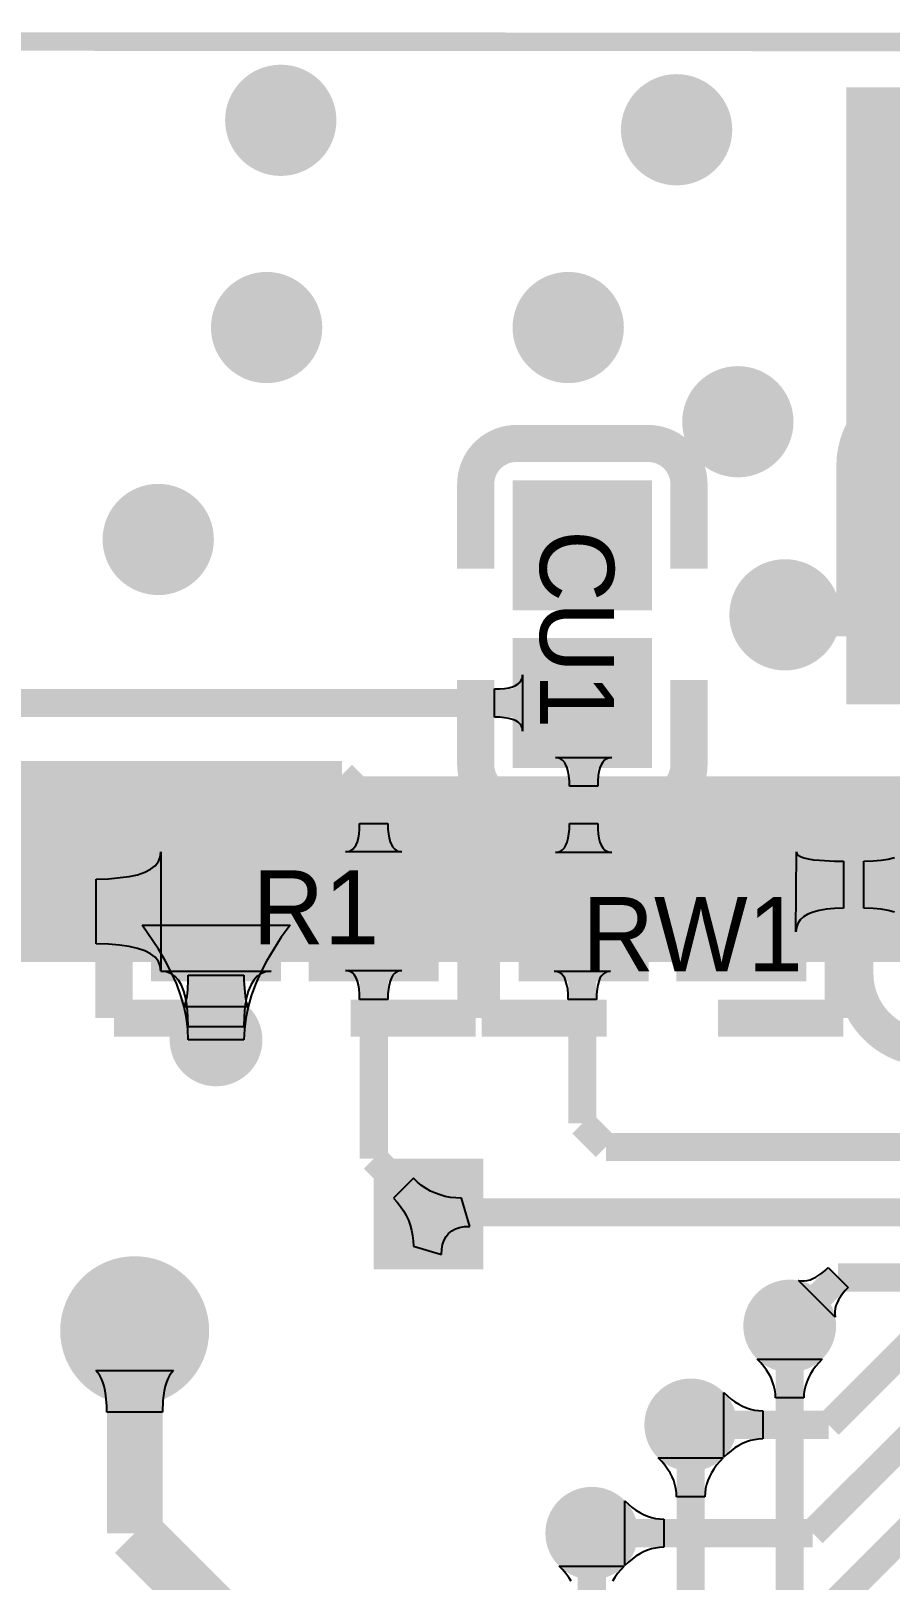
# Model space of a CAD drawing. Extents: x 53.3 to 135, y 28 to 125.4.
# Drawn here: x 89.46 to 94.09, y 96.47 to 104.83 of the extents above; entities that cross this region are included whole.
import ezdxf

# ---------------------------------------------------------------- set-up
doc = ezdxf.new("R2010")
doc.units = 0
doc.header["$MEASUREMENT"] = 0
for name, color, linetype in [('BOTTOMLAYER', 5, 'CONTINUOUS'), ('BOTTOMSOLDER', 6, 'CONTINUOUS'), ('MULTILAYER', 9, 'CONTINUOUS'), ('TOPLAYER', 1, 'CONTINUOUS'), ('TOPOVERLAY', 2, 'CONTINUOUS'), ('TOPPASTE', 8, 'CONTINUOUS'), ('TOPSOLDER', 216, 'CONTINUOUS')]:
    doc.layers.add(name, color=color, linetype=linetype)

msp = doc.modelspace()

# ---------------------------------------------------------------- linework, layer by layer
at = {"layer": 'BOTTOMLAYER'}
for p, q in [((90.146924, 99.872952), (90.057333, 100.003092)), ((90.057333, 100.003092), (90.855061, 100.003092)), ((90.146924, 99.872952), (90.057333, 100.003092)), ((90.057333, 100.003092), (90.855061, 100.003092)), ((90.855061, 100.003092), (90.807776, 99.937633)), ((90.855061, 100.003092), (90.807776, 99.937633)), ((90.807776, 99.937633), (90.72814, 99.809046)), ((90.807776, 99.937633), (90.72814, 99.809046)), ((90.184254, 99.809046), (90.146924, 99.872952)), ((90.184254, 99.809046), (90.146924, 99.872952)), ((90.216606, 99.745914), (90.184254, 99.809046)), ((90.216606, 99.745914), (90.184254, 99.809046)), ((90.72814, 99.809046), (90.695788, 99.745914)), ((90.72814, 99.809046), (90.695788, 99.745914)), ((90.24398, 99.683557), (90.216606, 99.745914)), ((90.24398, 99.683557), (90.216606, 99.745914)), ((90.266378, 99.621978), (90.24398, 99.683557)), ((90.266378, 99.621978), (90.24398, 99.683557)), ((90.303947, 99.656247), (90.305948, 99.705236)), ((90.305948, 99.705236), (90.306197, 99.733402)), ((90.306197, 99.733402), (90.606197, 99.733402)), ((90.606197, 99.733402), (90.606446, 99.705236)), ((90.606446, 99.705236), (90.612448, 99.617058)), ((90.668414, 99.683557), (90.646016, 99.621978)), ((90.668414, 99.683557), (90.646016, 99.621978)), ((90.695788, 99.745914), (90.668414, 99.683557)), ((90.695788, 99.745914), (90.668414, 99.683557)), ((90.2838, 99.56117), (90.266378, 99.621978)), ((90.2838, 99.56117), (90.266378, 99.621978)), ((90.290198, 99.576639), (90.293947, 99.587662)), ((90.293947, 99.587662), (90.297198, 99.601134)), ((90.297198, 99.601134), (90.299946, 99.617058)), ((90.299946, 99.617058), (90.303947, 99.656247)), ((90.612448, 99.617058), (90.615196, 99.601134)), ((90.615196, 99.601134), (90.618447, 99.587662)), ((90.618447, 99.587662), (90.622196, 99.576639)), ((90.646016, 99.621978), (90.628594, 99.56117)), ((90.646016, 99.621978), (90.628594, 99.56117)), ((90.281196, 99.56194), (90.285948, 99.568063)), ((90.631198, 99.56194), (90.281196, 99.56194)), ((90.296243, 99.50114), (90.2838, 99.56117)), ((90.296243, 99.50114), (90.2838, 99.56117)), ((90.285948, 99.568063), (90.290198, 99.576639)), ((90.303708, 99.441884), (90.296243, 99.50114)), ((90.303708, 99.441884), (90.296243, 99.50114)), ((90.616151, 99.50114), (90.608686, 99.441884)), ((90.616151, 99.50114), (90.608686, 99.441884)), ((90.628594, 99.56117), (90.616151, 99.50114)), ((90.628594, 99.56117), (90.616151, 99.50114)), ((90.622196, 99.576639), (90.626446, 99.568063)), ((90.626446, 99.568063), (90.631198, 99.56194)), ((90.306197, 99.383403), (90.303708, 99.441884)), ((90.306197, 99.383403), (90.303708, 99.441884)), ((90.608686, 99.441884), (90.606197, 99.383403)), ((90.608686, 99.441884), (90.606197, 99.383403)), ((90.606197, 99.383403), (90.306197, 99.383403)), ((90.606197, 99.383403), (90.306197, 99.383403)), ((89.819, 97.588316), (89.8076, 97.601159)), ((89.8076, 97.601159), (90.2276, 97.601159)), ((89.829201, 97.573315), (89.819, 97.588316)), ((90.2162, 97.588316), (90.205999, 97.573315)), ((90.2276, 97.601159), (90.2162, 97.588316)), ((93.39201, 97.6427), (93.373199, 97.662263)), ((93.373199, 97.662263), (93.723201, 97.662263)), ((93.40884, 97.622827), (93.39201, 97.6427)), ((93.423689, 97.602642), (93.40884, 97.622827)), ((93.436559, 97.582144), (93.423689, 97.602642)), ((93.447448, 97.561336), (93.436559, 97.582144)), ((93.659841, 97.582144), (93.648952, 97.561336)), ((93.672711, 97.602642), (93.659841, 97.582144)), ((93.68756, 97.622827), (93.672711, 97.602642)), ((93.70439, 97.6427), (93.68756, 97.622827)), ((93.723201, 97.662263), (93.70439, 97.6427)), ((89.8382, 97.556155), (89.829201, 97.573315)), ((89.846, 97.536838), (89.8382, 97.556155)), ((89.852602, 97.51536), (89.846, 97.536838)), ((89.857999, 97.491725), (89.852602, 97.51536)), ((90.182598, 97.51536), (90.177201, 97.491725)), ((90.1892, 97.536838), (90.182598, 97.51536)), ((90.197, 97.556155), (90.1892, 97.536838)), ((90.205999, 97.573315), (90.197, 97.556155)), ((93.456359, 97.540219), (93.447448, 97.561336)), ((93.46329, 97.518789), (93.456359, 97.540219)), ((93.468238, 97.497049), (93.46329, 97.518789)), ((93.47121, 97.474997), (93.468238, 97.497049)), ((93.628162, 97.497049), (93.62519, 97.474997)), ((93.63311, 97.518789), (93.628162, 97.497049)), ((93.640041, 97.540219), (93.63311, 97.518789)), ((93.648952, 97.561336), (93.640041, 97.540219)), ((89.8622, 97.465929), (89.857999, 97.491725)), ((89.867001, 97.407865), (89.8622, 97.465929)), ((90.17, 97.437976), (90.1676, 97.375594)), ((90.173, 97.465929), (90.17, 97.437976)), ((90.177201, 97.491725), (90.173, 97.465929)), ((93.472198, 97.452632), (93.47121, 97.474997)), ((93.624202, 97.452632), (93.472198, 97.452632)), ((93.62519, 97.474997), (93.624202, 97.452632)), ((89.8676, 97.375594), (89.867001, 97.407865)), ((90.1676, 97.375594), (89.8676, 97.375594)), ((92.85861, 97.1093), (92.839799, 97.128863)), ((92.839799, 97.128863), (93.189801, 97.128863)), ((92.87544, 97.089427), (92.85861, 97.1093)), ((92.890289, 97.069242), (92.87544, 97.089427)), ((93.15416, 97.089427), (93.139311, 97.069242)), ((93.17099, 97.1093), (93.15416, 97.089427)), ((93.189801, 97.128863), (93.17099, 97.1093)), ((92.903159, 97.048744), (92.890289, 97.069242)), ((92.914048, 97.027936), (92.903159, 97.048744)), ((92.922959, 97.006819), (92.914048, 97.027936)), ((92.92989, 96.985389), (92.922959, 97.006819)), ((93.106641, 97.006819), (93.09971, 96.985389)), ((93.115552, 97.027936), (93.106641, 97.006819)), ((93.126441, 97.048744), (93.115552, 97.027936)), ((93.139311, 97.069242), (93.126441, 97.048744)), ((92.934838, 96.963649), (92.92989, 96.985389)), ((92.93781, 96.941597), (92.934838, 96.963649)), ((92.938798, 96.919232), (92.93781, 96.941597)), ((93.090802, 96.919232), (92.938798, 96.919232)), ((93.09179, 96.941597), (93.090802, 96.919232)), ((93.094762, 96.963649), (93.09179, 96.941597)), ((93.09971, 96.985389), (93.094762, 96.963649)), ((92.32521, 96.5251), (92.306399, 96.544663)), ((92.306399, 96.544663), (92.656401, 96.544663)), ((92.34204, 96.505227), (92.32521, 96.5251)), ((92.356889, 96.485042), (92.34204, 96.505227)), ((92.62076, 96.505227), (92.605911, 96.485042)), ((92.63759, 96.5251), (92.62076, 96.505227)), ((92.656401, 96.544663), (92.63759, 96.5251)), ((92.369759, 96.464544), (92.356889, 96.485042)), ((92.605911, 96.485042), (92.593041, 96.464544))]:
    msp.add_line(p, q, dxfattribs=at)
for points, const_width in [([(90.655, 104.3432, 1), (90.955, 104.3432, 1)], 0.299999), ([(92.7886, 104.2924, 1), (93.0886, 104.2924, 1)], 0.299999), ([(90.5788, 103.2256, 1), (90.8788, 103.2256, 1)], 0.299999), ([(92.2044, 103.2256, 1), (92.5044, 103.2256, 1)], 0.299999), ([(94.0586, 103.2256, 1), (94.3586, 103.2256, 1)], 0.299999), ([(93.1188, 102.7176, 1), (93.4188, 102.7176, 1)], 0.299999), ([(89.9946, 102.0826, 1), (90.2946, 102.0826, 1)], 0.299999), ([(93.3728, 101.6762, 1), (93.6728, 101.6762, 1)], 0.299999), ([(90.331199, 99.383403, 1), (90.581196, 99.383403, 1)], 0.249999), ([(89.8676, 97.8154, 1), (90.1676, 97.8154, 1)], 0.299999), ([(93.423202, 97.8408, 1), (93.673198, 97.8408, 1)], 0.249999), ([(92.889802, 97.3074, 1), (93.139798, 97.3074, 1)], 0.249999), ([(92.356402, 96.7232, 1), (92.606398, 96.7232, 1)], 0.249999)]:
    msp.add_lwpolyline(points, format="xyb", close=True, dxfattribs=dict(at, const_width=const_width))
for points, const_width in [([(80.1878, 100.3046), (90.456197, 100.3046)], 1.000001), ([(90.456197, 100.3046), (95.9612, 100.3046)], 1.000001), ([(90.456197, 99.383403), (90.456197, 100.3046)], 0.299999), ([(90.0176, 96.7232), (90.0176, 97.8154)], 0.299999), ([(93.5482, 81.2546), (93.5482, 97.8408)], 0.152001), ([(93.0148, 80.9752), (93.0148, 97.3074)], 0.152001), ([(90.0176, 96.7232), (91.430399, 95.310401)], 0.299999), ([(92.4814, 80.524601), (92.4814, 96.7232)], 0.152001)]:
    msp.add_lwpolyline(points, dxfattribs=dict(at, const_width=const_width))
at = {"layer": 'BOTTOMSOLDER', "const_width": 0.401599}
msp.add_lwpolyline([(89.8168, 97.8154, 1), (90.2184, 97.8154, 1)], format="xyb", close=True, dxfattribs=at)
at = {"layer": 'MULTILAYER'}
for points, const_width in [([(90.655, 104.3432, 1), (90.955, 104.3432, 1)], 0.299999), ([(92.7886, 104.2924, 1), (93.0886, 104.2924, 1)], 0.299999), ([(90.5788, 103.2256, 1), (90.8788, 103.2256, 1)], 0.299999), ([(92.2044, 103.2256, 1), (92.5044, 103.2256, 1)], 0.299999), ([(94.0586, 103.2256, 1), (94.3586, 103.2256, 1)], 0.299999), ([(93.1188, 102.7176, 1), (93.4188, 102.7176, 1)], 0.299999), ([(89.9946, 102.0826, 1), (90.2946, 102.0826, 1)], 0.299999), ([(93.3728, 101.6762, 1), (93.6728, 101.6762, 1)], 0.299999), ([(90.331199, 99.383403, 1), (90.581196, 99.383403, 1)], 0.249999), ([(89.8676, 97.8154, 1), (90.1676, 97.8154, 1)], 0.299999), ([(93.423202, 97.8408, 1), (93.673198, 97.8408, 1)], 0.249999), ([(92.889802, 97.3074, 1), (93.139798, 97.3074, 1)], 0.249999), ([(92.356402, 96.7232, 1), (92.606398, 96.7232, 1)], 0.249999)]:
    msp.add_lwpolyline(points, format="xyb", close=True, dxfattribs=dict(at, const_width=const_width))
at = {"layer": 'TOPLAYER'}
for p, q in [((92.107131, 101.337961), (92.10865, 101.352401)), ((92.10865, 101.352401), (92.10865, 101.048398)), ((91.956649, 101.276399), (91.985529, 101.277161)), ((91.956649, 101.1244), (91.956649, 101.276399)), ((91.985529, 101.277161), (92.011368, 101.279439)), ((92.011368, 101.279439), (92.034169, 101.283239)), ((92.034169, 101.283239), (92.053931, 101.28856)), ((92.053931, 101.28856), (92.070649, 101.295401)), ((92.070649, 101.295401), (92.084329, 101.30376)), ((92.084329, 101.30376), (92.094969, 101.31364)), ((92.094969, 101.31364), (92.102569, 101.32504)), ((92.102569, 101.32504), (92.107131, 101.337961)), ((91.985529, 101.123638), (91.956649, 101.1244)), ((92.011368, 101.12136), (91.985529, 101.123638)), ((92.034169, 101.11756), (92.011368, 101.12136)), ((92.053931, 101.112239), (92.034169, 101.11756)), ((92.070649, 101.105398), (92.053931, 101.112239)), ((92.084329, 101.097039), (92.070649, 101.105398)), ((92.094969, 101.087159), (92.084329, 101.097039)), ((92.102569, 101.075759), (92.094969, 101.087159)), ((92.107131, 101.062838), (92.102569, 101.075759)), ((92.10865, 101.048398), (92.107131, 101.062838)), ((92.299841, 100.904947), (92.285401, 100.906496)), ((92.285401, 100.906496), (92.589403, 100.906496)), ((92.312762, 100.900293), (92.299841, 100.904947)), ((92.324161, 100.892541), (92.312762, 100.900293)), ((92.334042, 100.881688), (92.324161, 100.892541)), ((92.342401, 100.867733), (92.334042, 100.881688)), ((92.349241, 100.85068), (92.342401, 100.867733)), ((92.354563, 100.830522), (92.349241, 100.85068)), ((92.525563, 100.85068), (92.520242, 100.830522)), ((92.532403, 100.867733), (92.525563, 100.85068)), ((92.540762, 100.881688), (92.532403, 100.867733)), ((92.550643, 100.892541), (92.540762, 100.881688)), ((92.562042, 100.900293), (92.550643, 100.892541)), ((92.574963, 100.904947), (92.562042, 100.900293)), ((92.589403, 100.906496), (92.574963, 100.904947)), ((92.358362, 100.807263), (92.354563, 100.830522)), ((92.360641, 100.780906), (92.358362, 100.807263)), ((92.3614, 100.751447), (92.360641, 100.780906)), ((92.514163, 100.780906), (92.513404, 100.751447)), ((92.516442, 100.807263), (92.514163, 100.780906)), ((92.520242, 100.830522), (92.516442, 100.807263)), ((92.513404, 100.751447), (92.3614, 100.751447)), ((91.227158, 100.495235), (91.229437, 100.521074)), ((91.229437, 100.521074), (91.230196, 100.549954)), ((91.230196, 100.549954), (91.3822, 100.549954)), ((91.3822, 100.549954), (91.382959, 100.521074)), ((91.382959, 100.521074), (91.385238, 100.495235)), ((92.358362, 100.494137), (92.360641, 100.520495)), ((92.360641, 100.520495), (92.3614, 100.549954)), ((92.3614, 100.549954), (92.513404, 100.549954)), ((92.513404, 100.549954), (92.514163, 100.520495)), ((92.514163, 100.520495), (92.516442, 100.494137)), ((91.192957, 100.411633), (91.202838, 100.422273)), ((91.202838, 100.422273), (91.211197, 100.435954)), ((91.211197, 100.435954), (91.218037, 100.452672)), ((91.218037, 100.452672), (91.223358, 100.472433)), ((91.223358, 100.472433), (91.227158, 100.495235)), ((91.385238, 100.495235), (91.389037, 100.472433)), ((91.389037, 100.472433), (91.394359, 100.452672)), ((91.394359, 100.452672), (91.401199, 100.435954)), ((91.401199, 100.435954), (91.409558, 100.422273)), ((91.409558, 100.422273), (91.419439, 100.411633)), ((92.324161, 100.408859), (92.334042, 100.419713)), ((92.334042, 100.419713), (92.342401, 100.433668)), ((92.342401, 100.433668), (92.349241, 100.450721)), ((92.349241, 100.450721), (92.354563, 100.470879)), ((92.354563, 100.470879), (92.358362, 100.494137)), ((92.516442, 100.494137), (92.520242, 100.470879)), ((92.520242, 100.470879), (92.525563, 100.450721)), ((92.525563, 100.450721), (92.532403, 100.433668)), ((92.532403, 100.433668), (92.540762, 100.419713)), ((92.540762, 100.419713), (92.550643, 100.408859)), ((90.127745, 100.323007), (90.145245, 100.345049)), ((90.145245, 100.345049), (90.155746, 100.37003)), ((90.155746, 100.37003), (90.159246, 100.397953)), ((90.159246, 100.397953), (90.159246, 99.754047)), ((91.154197, 100.397953), (91.168637, 100.399472)), ((91.458199, 100.397953), (91.154197, 100.397953)), ((91.168637, 100.399472), (91.181558, 100.404033)), ((91.181558, 100.404033), (91.192957, 100.411633)), ((91.419439, 100.411633), (91.430838, 100.404033)), ((91.430838, 100.404033), (91.443759, 100.399472)), ((91.443759, 100.399472), (91.458199, 100.397953)), ((92.285401, 100.394905), (92.299841, 100.396454)), ((92.589403, 100.394905), (92.285401, 100.394905)), ((92.299841, 100.396454), (92.312762, 100.401107)), ((92.312762, 100.401107), (92.324161, 100.408859)), ((92.550643, 100.408859), (92.562042, 100.401107)), ((92.562042, 100.401107), (92.574963, 100.396454)), ((92.574963, 100.396454), (92.589403, 100.394905)), ((93.581306, 99.966602), (93.584354, 100.397953)), ((93.584354, 100.397953), (93.586894, 100.388387)), ((93.586894, 100.388387), (93.594514, 100.379827)), ((93.594514, 100.379827), (93.607214, 100.372273)), ((93.607214, 100.372273), (93.624994, 100.365728)), ((93.624994, 100.365728), (93.647854, 100.36019)), ((93.647854, 100.36019), (93.675794, 100.355659)), ((93.675794, 100.355659), (93.708814, 100.352134)), ((93.708814, 100.352134), (93.790094, 100.348105)), ((93.790094, 100.348105), (93.838354, 100.347602)), ((93.838354, 100.347602), (93.838354, 100.093602)), ((93.948646, 100.347602), (93.997485, 100.348872)), ((93.948646, 100.093602), (93.948646, 100.347602)), ((93.997485, 100.348872), (94.041184, 100.352682)), ((94.041184, 100.352682), (94.079741, 100.359032)), ((94.079741, 100.359032), (94.113157, 100.367922)), ((89.809246, 100.251001), (89.875746, 100.252469)), ((89.875746, 100.252469), (89.987745, 100.264224)), ((89.987745, 100.264224), (90.033246, 100.274511)), ((90.033246, 100.274511), (90.071745, 100.287737)), ((90.071745, 100.287737), (90.103246, 100.303901)), ((90.103246, 100.303901), (90.127745, 100.323007)), ((89.809246, 99.900999), (89.809246, 100.251001)), ((93.746104, 100.088522), (93.707636, 100.082172)), ((93.789678, 100.092332), (93.746104, 100.088522)), ((93.838354, 100.093602), (93.789678, 100.092332)), ((93.997485, 100.092332), (93.948646, 100.093602)), ((94.041184, 100.088522), (93.997485, 100.092332)), ((94.079741, 100.082172), (94.041184, 100.088522)), ((93.591875, 100.012322), (93.584039, 99.990732)), ((93.604817, 100.031372), (93.591875, 100.012322)), ((93.622866, 100.047882), (93.604817, 100.031372)), ((93.646018, 100.061852), (93.622866, 100.047882)), ((93.674275, 100.073282), (93.646018, 100.061852)), ((93.707636, 100.082172), (93.674275, 100.073282)), ((94.113157, 100.073282), (94.079741, 100.082172)), ((93.584039, 99.990732), (93.581306, 99.966602)), ((89.875746, 99.899531), (89.809246, 99.900999)), ((89.935246, 99.895122), (89.875746, 99.899531)), ((89.987745, 99.887776), (89.935246, 99.895122)), ((90.033246, 99.877489), (89.987745, 99.887776)), ((90.071745, 99.864263), (90.033246, 99.877489)), ((90.103246, 99.848098), (90.071745, 99.864263)), ((90.127745, 99.828993), (90.103246, 99.848098)), ((90.145245, 99.80695), (90.127745, 99.828993)), ((90.155746, 99.78197), (90.145245, 99.80695)), ((90.159246, 99.754047), (90.155746, 99.78197)), ((90.187165, 99.751048), (90.159246, 99.754047)), ((90.159246, 99.754047), (90.753148, 99.754047)), ((90.212149, 99.742048), (90.187165, 99.751048)), ((90.725229, 99.751048), (90.700245, 99.742048)), ((90.753148, 99.754047), (90.725229, 99.751048)), ((91.168637, 99.755546), (91.154197, 99.757095)), ((91.154197, 99.757095), (91.458199, 99.757095)), ((91.181558, 99.750893), (91.168637, 99.755546)), ((91.443759, 99.755546), (91.430838, 99.750893)), ((91.458199, 99.757095), (91.443759, 99.755546)), ((92.293041, 99.752528), (92.278601, 99.754047)), ((92.278601, 99.754047), (92.582604, 99.754047)), ((92.305962, 99.747967), (92.293041, 99.752528)), ((92.568164, 99.752528), (92.555243, 99.747967)), ((92.582604, 99.754047), (92.568164, 99.752528)), ((90.234191, 99.727047), (90.212149, 99.742048)), ((90.253294, 99.706046), (90.234191, 99.727047)), ((90.269459, 99.679049), (90.253294, 99.706046)), ((90.282685, 99.646047), (90.269459, 99.679049)), ((90.303947, 99.656247), (90.305948, 99.705236)), ((90.305948, 99.705236), (90.306197, 99.733402)), ((90.306197, 99.733402), (90.606197, 99.733402)), ((90.606197, 99.733402), (90.606446, 99.705236)), ((90.606446, 99.705236), (90.612448, 99.617058)), ((90.642935, 99.679049), (90.62971, 99.646047)), ((90.6591, 99.706046), (90.642935, 99.679049)), ((90.678203, 99.727047), (90.6591, 99.706046)), ((90.700245, 99.742048), (90.678203, 99.727047)), ((91.192957, 99.743141), (91.181558, 99.750893)), ((91.202838, 99.732287), (91.192957, 99.743141)), ((91.211197, 99.718332), (91.202838, 99.732287)), ((91.218037, 99.701279), (91.211197, 99.718332)), ((91.223358, 99.681121), (91.218037, 99.701279)), ((91.227158, 99.657863), (91.223358, 99.681121)), ((91.389037, 99.681121), (91.385238, 99.657863)), ((91.394359, 99.701279), (91.389037, 99.681121)), ((91.401199, 99.718332), (91.394359, 99.701279)), ((91.409558, 99.732287), (91.401199, 99.718332)), ((91.419439, 99.743141), (91.409558, 99.732287)), ((91.430838, 99.750893), (91.419439, 99.743141)), ((92.317362, 99.740367), (92.305962, 99.747967)), ((92.327242, 99.729727), (92.317362, 99.740367)), ((92.335601, 99.716046), (92.327242, 99.729727)), ((92.342442, 99.699328), (92.335601, 99.716046)), ((92.347763, 99.679567), (92.342442, 99.699328)), ((92.351563, 99.656765), (92.347763, 99.679567)), ((92.513442, 99.679567), (92.509642, 99.656765)), ((92.518763, 99.699328), (92.513442, 99.679567)), ((92.525604, 99.716046), (92.518763, 99.699328)), ((92.533963, 99.729727), (92.525604, 99.716046)), ((92.543843, 99.740367), (92.533963, 99.729727)), ((92.555243, 99.747967), (92.543843, 99.740367)), ((90.292972, 99.607047), (90.282685, 99.646047)), ((90.290198, 99.576639), (90.293947, 99.587662)), ((90.30032, 99.562049), (90.292972, 99.607047)), ((90.293947, 99.587662), (90.297198, 99.601134)), ((90.297198, 99.601134), (90.299946, 99.617058)), ((90.299946, 99.617058), (90.303947, 99.656247)), ((90.619423, 99.607047), (90.612074, 99.562049)), ((90.612448, 99.617058), (90.615196, 99.601134)), ((90.615196, 99.601134), (90.618447, 99.587662)), ((90.618447, 99.587662), (90.622196, 99.576639)), ((90.62971, 99.646047), (90.619423, 99.607047)), ((91.229437, 99.631505), (91.227158, 99.657863)), ((91.230196, 99.602046), (91.229437, 99.631505)), ((91.3822, 99.602046), (91.230196, 99.602046)), ((91.382959, 99.631505), (91.3822, 99.602046)), ((91.385238, 99.657863), (91.382959, 99.631505)), ((92.353841, 99.630926), (92.351563, 99.656765)), ((92.354603, 99.602046), (92.353841, 99.630926)), ((92.506602, 99.602046), (92.354603, 99.602046)), ((92.507364, 99.630926), (92.506602, 99.602046)), ((92.509642, 99.656765), (92.507364, 99.630926)), ((90.281196, 99.56194), (90.285948, 99.568063)), ((90.631198, 99.56194), (90.281196, 99.56194)), ((90.285948, 99.568063), (90.290198, 99.576639)), ((90.304727, 99.511048), (90.30032, 99.562049)), ((90.306197, 99.454048), (90.304727, 99.511048)), ((90.607667, 99.511048), (90.606197, 99.454048)), ((90.612074, 99.562049), (90.607667, 99.511048)), ((90.622196, 99.576639), (90.626446, 99.568063)), ((90.626446, 99.568063), (90.631198, 99.56194)), ((90.606197, 99.454048), (90.306197, 99.454048)), ((91.519604, 98.637481), (91.412121, 98.529999)), ((91.541544, 98.61706), (91.519604, 98.637481)), ((91.564376, 98.598787), (91.541544, 98.61706)), ((91.588097, 98.582665), (91.564376, 98.598787)), ((91.61271, 98.568693), (91.588097, 98.582665)), ((91.412121, 98.529999), (91.432543, 98.508058)), ((91.432543, 98.508058), (91.450815, 98.485226)), ((91.638214, 98.556869), (91.61271, 98.568693)), ((91.664607, 98.547197), (91.638214, 98.556869)), ((91.691892, 98.539673), (91.664607, 98.547197)), ((91.720065, 98.534299), (91.691892, 98.539673)), ((91.749131, 98.531075), (91.720065, 98.534299)), ((91.779085, 98.529999), (91.749131, 98.531075)), ((91.823606, 98.378), (91.779085, 98.529999)), ((91.450815, 98.485226), (91.466937, 98.461505)), ((91.466937, 98.461505), (91.480909, 98.436892)), ((91.480909, 98.436892), (91.492733, 98.411388)), ((91.492733, 98.411388), (91.502405, 98.384995)), ((91.502405, 98.384995), (91.509929, 98.35771)), ((91.509929, 98.35771), (91.515303, 98.329537)), ((91.695923, 98.323278), (91.709603, 98.339999)), ((91.709603, 98.339999), (91.726324, 98.353679)), ((91.726324, 98.353679), (91.746085, 98.364319)), ((91.746085, 98.364319), (91.768884, 98.371919)), ((91.768884, 98.371919), (91.794724, 98.376478)), ((91.794724, 98.376478), (91.823606, 98.378)), ((91.515303, 98.329537), (91.518527, 98.300471)), ((91.518527, 98.300471), (91.519604, 98.270517)), ((91.519604, 98.270517), (91.671602, 98.225996)), ((91.671602, 98.225996), (91.673124, 98.254878)), ((91.673124, 98.254878), (91.677683, 98.280718)), ((91.677683, 98.280718), (91.685283, 98.303517)), ((91.685283, 98.303517), (91.695923, 98.323278)), ((93.793488, 97.889103), (93.596503, 98.086088)), ((93.596503, 98.086088), (93.611555, 98.084135)), ((93.611555, 98.084135), (93.626798, 98.084162)), ((93.626798, 98.084162), (93.642233, 98.086172)), ((93.642233, 98.086172), (93.657862, 98.090165)), ((93.657862, 98.090165), (93.673681, 98.096139)), ((93.673681, 98.096139), (93.689693, 98.104094)), ((93.689693, 98.104094), (93.705896, 98.114033)), ((93.705896, 98.114033), (93.722292, 98.125953)), ((93.722292, 98.125953), (93.738878, 98.139855)), ((93.738878, 98.139855), (93.755657, 98.15574)), ((93.755657, 98.15574), (93.86314, 98.048257)), ((93.821433, 97.998496), (93.811494, 97.982293)), ((93.833353, 98.014892), (93.821433, 97.998496)), ((93.847255, 98.031478), (93.833353, 98.014892)), ((93.86314, 98.048257), (93.847255, 98.031478)), ((93.791562, 97.919398), (93.791535, 97.904155)), ((93.793572, 97.934833), (93.791562, 97.919398)), ((93.797564, 97.950462), (93.793572, 97.934833)), ((93.803539, 97.966281), (93.797564, 97.950462)), ((93.811494, 97.982293), (93.803539, 97.966281)), ((93.791535, 97.904155), (93.793488, 97.889103)), ((93.193337, 97.132399), (93.193337, 97.482401)), ((93.193337, 97.482401), (93.2129, 97.46359)), ((93.2129, 97.46359), (93.232773, 97.44676)), ((93.232773, 97.44676), (93.252958, 97.431911)), ((93.252958, 97.431911), (93.273456, 97.419041)), ((93.273456, 97.419041), (93.294263, 97.408152)), ((93.294263, 97.408152), (93.315381, 97.399241)), ((93.315381, 97.399241), (93.336811, 97.39231)), ((93.336811, 97.39231), (93.358551, 97.387362)), ((93.358551, 97.387362), (93.380603, 97.38439)), ((93.380603, 97.38439), (93.402968, 97.383402)), ((93.402968, 97.383402), (93.402968, 97.231398)), ((93.232773, 97.16804), (93.2129, 97.15121)), ((93.252958, 97.182889), (93.232773, 97.16804)), ((93.273456, 97.195759), (93.252958, 97.182889)), ((93.294263, 97.206648), (93.273456, 97.195759)), ((93.315381, 97.215559), (93.294263, 97.206648)), ((93.336811, 97.22249), (93.315381, 97.215559)), ((93.358551, 97.227438), (93.336811, 97.22249)), ((93.380603, 97.23041), (93.358551, 97.227438)), ((93.402968, 97.231398), (93.380603, 97.23041)), ((93.2129, 97.15121), (93.193337, 97.132399)), ((92.659937, 96.548199), (92.659937, 96.898201)), ((92.659937, 96.898201), (92.6795, 96.87939)), ((92.6795, 96.87939), (92.699373, 96.86256)), ((92.699373, 96.86256), (92.719558, 96.847711)), ((92.719558, 96.847711), (92.740056, 96.834841)), ((92.740056, 96.834841), (92.760863, 96.823952)), ((92.760863, 96.823952), (92.781981, 96.815041)), ((92.781981, 96.815041), (92.803411, 96.80811)), ((92.803411, 96.80811), (92.825151, 96.803162)), ((92.825151, 96.803162), (92.847203, 96.80019)), ((92.847203, 96.80019), (92.869568, 96.799202)), ((92.869568, 96.799202), (92.869568, 96.647198)), ((92.699373, 96.58384), (92.6795, 96.56701)), ((92.719558, 96.598689), (92.699373, 96.58384)), ((92.740056, 96.611559), (92.719558, 96.598689)), ((92.760863, 96.622448), (92.740056, 96.611559)), ((92.781981, 96.631359), (92.760863, 96.622448)), ((92.803411, 96.63829), (92.781981, 96.631359)), ((92.825151, 96.643238), (92.803411, 96.63829)), ((92.847203, 96.64621), (92.825151, 96.643238)), ((92.869568, 96.647198), (92.847203, 96.64621)), ((92.6795, 96.56701), (92.659937, 96.548199))]:
    msp.add_line(p, q, dxfattribs=at)
for points, const_width in [([(90.655, 104.3432, 1), (90.955, 104.3432, 1)], 0.299999), ([(92.7886, 104.2924, 1), (93.0886, 104.2924, 1)], 0.299999), ([(90.5788, 103.2256, 1), (90.8788, 103.2256, 1)], 0.299999), ([(92.2044, 103.2256, 1), (92.5044, 103.2256, 1)], 0.299999), ([(94.0586, 103.2256, 1), (94.3586, 103.2256, 1)], 0.299999), ([(93.1188, 102.7176, 1), (93.4188, 102.7176, 1)], 0.299999), ([(89.9946, 102.0826, 1), (90.2946, 102.0826, 1)], 0.299999), ([(93.3728, 101.6762, 1), (93.6728, 101.6762, 1)], 0.299999), ([(90.331199, 99.383403, 1), (90.581196, 99.383403, 1)], 0.249999), ([(89.8676, 97.8154, 1), (90.1676, 97.8154, 1)], 0.299999), ([(93.423202, 97.8408, 1), (93.673198, 97.8408, 1)], 0.249999), ([(92.889802, 97.3074, 1), (93.139798, 97.3074, 1)], 0.249999), ([(92.356402, 96.7232, 1), (92.606398, 96.7232, 1)], 0.249999)]:
    msp.add_lwpolyline(points, format="xyb", close=True, dxfattribs=dict(at, const_width=const_width))
for points, const_width in [([(88.256598, 101.2004), (92.430603, 101.2004)], 0.152001), ([(92.430603, 101.2004), (92.437402, 101.1936)], 0.152001), ([(92.437402, 100.076), (92.437402, 101.1936)], 0.152001), ([(88.3666, 100.8126), (91.1352, 100.8126)], 0.152001), ([(91.1352, 100.8126), (91.306198, 100.641602)], 0.152001), ([(91.306198, 100.076), (91.306198, 100.641602)], 0.152001), ([(93.1418, 100.220602), (94.934598, 100.220602)], 0.254), ([(88.7222, 100.076), (90.456197, 100.076)], 0.349999), ([(90.456197, 99.383403), (90.456197, 100.076)], 0.299999), ([(91.306198, 98.743404), (91.306198, 100.076)], 0.152001), ([(92.321522, 100.076), (92.430603, 100.076)], 0.152001), ([(92.430603, 98.932997), (92.430603, 100.076)], 0.152001), ([(92.430603, 100.076), (92.437402, 100.076)], 0.152001), ([(92.430603, 98.932997), (92.5576, 98.806)], 0.152001), ([(92.5576, 98.806), (100.457, 98.806)], 0.152001), ([(91.306198, 98.743404), (91.595603, 98.453999)], 0.152001), ([(91.595603, 98.453999), (100.311199, 98.453999)], 0.152001), ([(93.5482, 97.8408), (93.809398, 98.101998)], 0.152001), ([(93.809398, 98.101998), (100.165398, 98.101998)], 0.152001), ([(93.758677, 97.3074), (94.201275, 97.749998)], 0.152001), ([(93.672279, 96.7232), (94.347076, 97.397997)], 0.152001), ([(93.0148, 97.3074), (93.758677, 97.3074)], 0.152001), ([(93.535081, 96.0882), (94.492877, 97.045996)], 0.152001), ([(92.4814, 96.7232), (93.672279, 96.7232)], 0.152001)]:
    msp.add_lwpolyline(points, dxfattribs=dict(at, const_width=const_width))
for points in [[(93.853, 101.1936), (102.235, 101.1936), (93.853, 104.521), (102.235, 104.521)], [(92.105602, 102.3504), (92.105602, 101.750401), (92.755603, 102.3504), (92.755603, 101.750401)], [(92.105602, 101.500399), (92.105602, 100.9004), (92.755603, 101.500399), (92.755603, 100.9004)], [(90.756196, 100.401001), (90.156198, 100.401001), (90.756196, 99.750999), (90.156198, 99.750999)], [(91.606197, 100.401001), (91.006198, 100.401001), (91.606197, 99.750999), (91.006198, 99.750999)], [(92.137403, 99.750999), (92.737402, 99.750999), (92.137403, 100.401001), (92.737402, 100.401001)], [(92.987404, 99.750999), (93.587402, 99.750999), (92.987404, 100.401001), (93.587402, 100.401001)], [(91.306198, 98.1456), (91.8972, 98.1456), (91.306198, 98.743404), (91.8972, 98.743404)]]:
    msp.add_solid(points, dxfattribs=at)
at = {"layer": 'TOPOVERLAY'}
for points, const_width in [([(75.85471, 104.775), (125.9586, 104.7496)], 0.1), ([(92.075605, 102.600397), (92.785601, 102.600397)], 0.2), ([(93.899594, 101.560605), (93.899594, 102.480605)], 0.2), ([(91.855602, 101.925397), (91.855602, 102.375398)], 0.2), ([(93.0056, 101.925399), (93.0056, 102.375401)], 0.2), ([(91.8556, 100.875399), (91.8556, 101.325401)], 0.2), ([(93.005598, 100.875401), (93.005598, 101.325403)], 0.2), ([(93.899594, 99.740598), (93.899594, 100.660599)], 0.2), ([(89.906201, 99.501002), (89.906201, 100.651003)], 0.2), ([(89.906201, 100.651003), (90.581201, 100.651003)], 0.2), ([(91.181199, 100.651003), (91.856199, 100.651003)], 0.2), ([(91.856199, 99.501002), (91.856199, 100.651003)], 0.2), ([(91.887401, 99.500997), (91.887401, 100.650998)], 0.2), ([(91.887401, 100.650998), (92.562401, 100.650998)], 0.2), ([(92.075599, 100.650403), (92.785595, 100.650403)], 0.2), ([(93.162399, 100.650998), (93.837399, 100.650998)], 0.2), ([(93.837399, 99.500997), (93.837399, 100.650998)], 0.2), ([(89.906201, 99.501002), (90.581201, 99.501002)], 0.2), ([(91.181199, 99.501002), (91.856199, 99.501002)], 0.2), ([(91.887401, 99.500997), (92.562401, 99.500997)], 0.2), ([(93.162399, 99.500997), (93.837399, 99.500997)], 0.2)]:
    msp.add_lwpolyline(points, dxfattribs=dict(at, const_width=const_width))
at = {"layer": 'TOPOVERLAY', "const_width": 0.2}
for points in [[(93.899594, 102.480605, -0.414213), (94.299595, 102.880604)], [(91.855605, 102.380402, -0.414214), (92.075605, 102.600402)], [(92.785601, 102.600402, -0.414214), (93.0056, 102.380402)], [(92.075597, 100.650403, -0.414214), (91.855597, 100.870403)], [(93.005598, 100.870403, -0.414214), (92.785598, 100.650403)], [(94.299593, 99.340599, -0.414214), (93.899594, 99.740598)]]:
    msp.add_lwpolyline(points, format="xyb", dxfattribs=at)
at = {"layer": 'TOPOVERLAY', "const_width": 0.1}
for points in [[(92.025605, 102.600402, 1), (92.125604, 102.600402, 1)], [(92.735601, 102.600402, 1), (92.8356, 102.600402, 1)], [(93.849594, 102.480605, 1), (93.949594, 102.480605, 1)], [(91.805605, 102.380402, 1), (91.905605, 102.380402, 1)], [(92.9556, 102.380402, 1), (93.0556, 102.380402, 1)], [(91.805597, 100.870403, 1), (91.905597, 100.870403, 1)], [(92.955598, 100.870403, 1), (93.055597, 100.870403, 1)], [(92.025597, 100.650403, 1), (92.125597, 100.650403, 1)], [(92.735598, 100.650403, 1), (92.835598, 100.650403, 1)], [(93.849594, 99.740598, 1), (93.949594, 99.740598, 1)]]:
    msp.add_lwpolyline(points, format="xyb", close=True, dxfattribs=at)
at = {"layer": 'TOPPASTE'}
for points in [[(92.105602, 102.3504), (92.105602, 101.750401), (92.755603, 102.3504), (92.755603, 101.750401)], [(92.105602, 101.500399), (92.105602, 100.9004), (92.755603, 101.500399), (92.755603, 100.9004)], [(90.756196, 100.401001), (90.156198, 100.401001), (90.756196, 99.750999), (90.156198, 99.750999)], [(91.606197, 100.401001), (91.006198, 100.401001), (91.606197, 99.750999), (91.006198, 99.750999)], [(92.137403, 99.750999), (92.737402, 99.750999), (92.137403, 100.401001), (92.737402, 100.401001)], [(92.987404, 99.750999), (93.587402, 99.750999), (92.987404, 100.401001), (93.587402, 100.401001)]]:
    msp.add_solid(points, dxfattribs=at)
at = {"layer": 'TOPSOLDER', "const_width": 0.401599}
msp.add_lwpolyline([(89.8168, 97.8154, 1), (90.2184, 97.8154, 1)], format="xyb", close=True, dxfattribs=at)
at = {"layer": 'TOPSOLDER'}
for points in [[(92.054802, 102.4012), (92.054802, 101.699601), (92.806403, 102.4012), (92.806403, 101.699601)], [(92.054802, 101.551199), (92.054802, 100.8496), (92.806403, 101.551199), (92.806403, 100.8496)], [(90.806996, 100.451801), (90.105398, 100.451801), (90.806996, 99.700199), (90.105398, 99.700199)], [(91.656997, 100.451801), (90.955398, 100.451801), (91.656997, 99.700199), (90.955398, 99.700199)], [(92.086603, 99.700199), (92.788202, 99.700199), (92.086603, 100.451801), (92.788202, 100.451801)], [(92.936604, 99.700199), (93.638202, 99.700199), (92.936604, 100.451801), (93.638202, 100.451801)]]:
    msp.add_solid(points, dxfattribs=at)

# ---------------------------------------------------------------- texts
at = {"layer": 'TOPOVERLAY'}
msp.add_text('CU1', height=0.399999, rotation=270, dxfattribs=at).set_placement((92.202, 102.1334))
for s, p in [('R1', (90.6526, 99.8982)), ('RW1', (92.430603, 99.754047))]:
    msp.add_text(s, height=0.399999, dxfattribs=at).set_placement(p)

doc.saveas('drawing.dxf')
